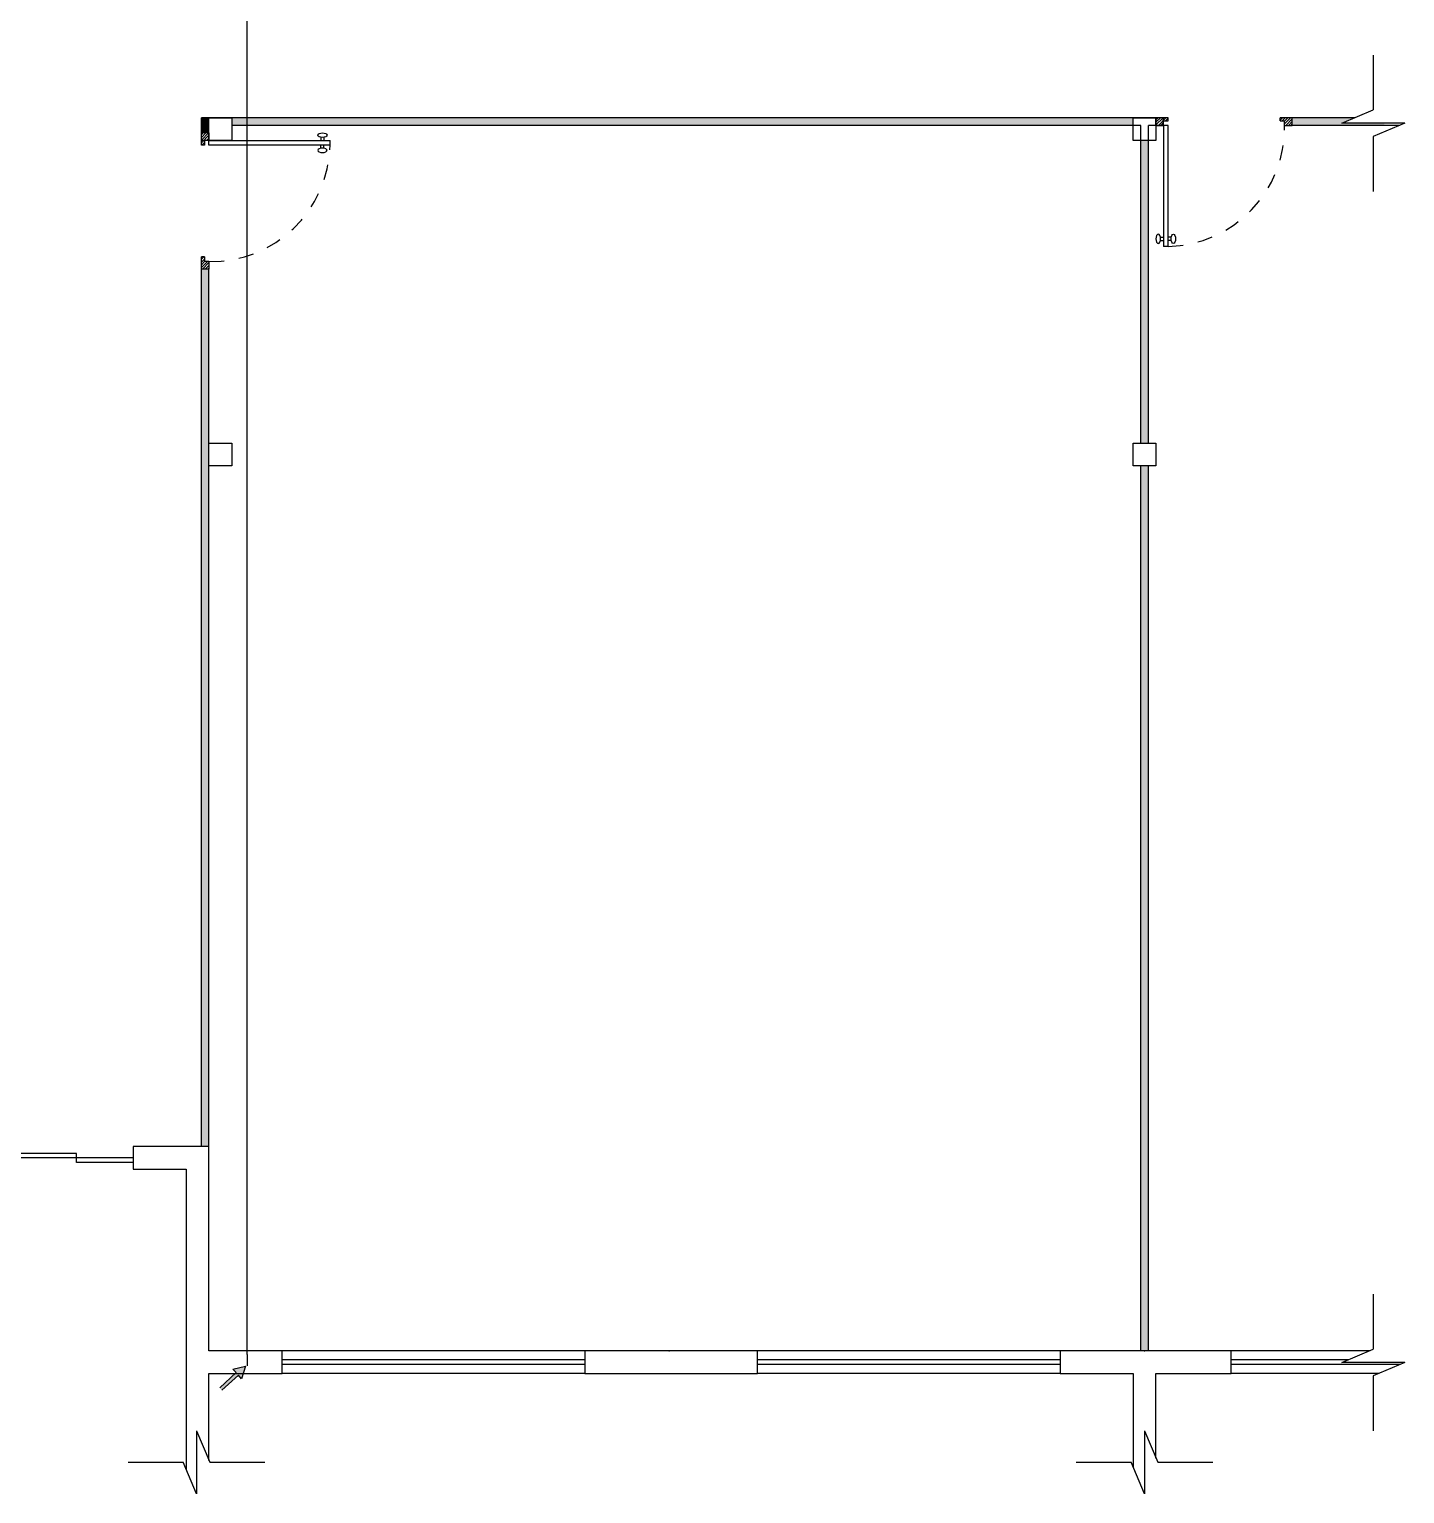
# Model space of a CAD drawing. Header units: millimetres. Extents: x 776 to 1595, y 411 to 1258.
# Drawn here: x 799.15 to 808.24, y 416.28 to 425.96 of the extents above; entities that cross this region are included whole.
import ezdxf

# ---------------------------------------------------------------- set-up
doc = ezdxf.new("R2010")
doc.units = ezdxf.units.MM
doc.linetypes.add('ACAD_ISO03W100', pattern=[30, 12, -18])
for name, color, linetype in [('can02', 2, 'Continuous'), ('CANOS ISO', 2, 'Continuous'), ('Janela', 2, 'Continuous'), ('pena 01', 1, 'Continuous'), ('pena01', 1, 'Continuous'), ('pena02', 2, 'Continuous'), ('pena03', 3, 'Continuous'), ('pena04', 4, 'Continuous'), ('texto hidro', 1, 'Continuous')]:
    doc.layers.add(name, color=color, linetype=linetype)

msp = doc.modelspace()

# ---------------------------------------------------------------- hatches: boundary and pattern name
at = {"layer": 'pena02'}
for points in [[(800.3337, 425.2773), (800.3337, 425.3773), (800.2837, 425.3773), (800.2837, 425.2773)], [(806.4421, 425.3273), (806.4421, 425.3773), (800.4837, 425.3773), (800.4837, 425.3273)], [(808.1013, 425.3412), (807.8209, 425.3412), (807.9061, 425.3773), (807.4921, 425.3773), (807.4921, 425.3273), (808.1013, 425.3273)], [(806.5421, 423.2273), (806.5421, 425.2273), (806.4921, 425.2273), (806.4921, 423.2273)], [(800.3337, 418.5773), (800.3337, 424.3773), (800.2837, 424.3773), (800.2837, 418.5773)], [(806.5421, 417.2273), (806.5421, 423.0773), (806.4921, 423.0773), (806.4921, 417.2273)]]:
    msp.add_hatch(color=0, dxfattribs=at).paths.add_polyline_path(points)
h = msp.add_hatch(dxfattribs=at)
h.set_pattern_fill('LINE', color=0, scale=0.004, angle=45, style=0)
h.set_pattern_definition([(45, (-1211.206914, -1515.921656), (-0.00898025612, 0.00898025612), [])])
h.paths.add_polyline_path([(806.5921, 425.3273), (806.5921, 425.3773), (806.6721, 425.3773), (806.6721, 425.3573), (806.6421, 425.3573), (806.6421, 425.3273)])
h = msp.add_hatch(dxfattribs=at)
h.set_pattern_fill('LINE', color=0, scale=0.004, angle=45, style=0)
h.set_pattern_definition([(45, (-1211.406914, -1515.921656), (-0.00898025612, 0.00898025612), [])])
h.paths.add_polyline_path([(807.4921, 425.3273), (807.4921, 425.3773), (807.4121, 425.3773), (807.4121, 425.3573), (807.4421, 425.3573), (807.4421, 425.3273)])
h = msp.add_hatch(dxfattribs=at)
h.set_pattern_fill('LINE', color=0, scale=0.004, angle=135, style=0)
h.set_pattern_definition([(225, (2741.582721, 2443.076312), (-0.00898025612, 0.00898025612), [])])
h.paths.add_polyline_path([(800.3337, 425.2773), (800.2837, 425.2773), (800.2837, 425.1973), (800.3037, 425.1973), (800.3037, 425.2273), (800.3337, 425.2273)])
h = msp.add_hatch(dxfattribs=at)
h.set_pattern_fill('LINE', color=0, scale=0.004, angle=135, style=0)
h.set_pattern_definition([(225, (2741.582721, 2443.276312), (-0.00898025612, 0.00898025612), [])])
h.paths.add_polyline_path([(800.3337, 424.3773), (800.2837, 424.3773), (800.2837, 424.4573), (800.3037, 424.4573), (800.3037, 424.4273), (800.3337, 424.4273)])
at = {"layer": 'texto hidro'}
msp.add_hatch(color=256, dxfattribs=at).paths.add_polyline_path([(800.5496, 417.0429), (800.5279, 417.0665), (800.4197, 416.9667), (800.4045, 416.9833), (800.5127, 417.083), (800.4909, 417.1066), (800.5755, 417.1256)])

# ---------------------------------------------------------------- linework, layer by layer
at = {"layer": 'can02', "color": 0}
for points in [[(800.3337, 416.5035), (800.3337, 417.0773), (800.8171, 417.0773), (800.8171, 417.2273), (800.3337, 417.2273), (800.3337, 418.5773), (799.8337, 418.5773), (799.8337, 418.4273), (800.1837, 418.4273), (800.1837, 416.4423)], [(806.5921, 416.5189), (806.5921, 417.0773), (807.0879, 417.0773), (807.0879, 417.2273), (805.9587, 417.2273), (805.9587, 417.0773), (806.4421, 417.0773), (806.4421, 416.4576)]]:
    msp.add_lwpolyline(points, dxfattribs=at)
msp.add_lwpolyline([(803.9587, 417.0773), (803.9587, 417.2273), (802.8171, 417.2273), (802.8171, 417.0773)], close=True, dxfattribs=at)
at = {"layer": 'CANOS ISO', "extrusion": (-1, 0, -4.21885e-15)}
for p, q in [((800.5856, 417.2023, 3.2), (800.5856, 429.8773, 3.2)), ((800.5856, 417.1523), (800.5856, 417.1523, 3.15))]:
    msp.add_line(p, q, dxfattribs=at)
at = {"layer": 'CANOS ISO', "extrusion": (1, 0, 3.77476e-15)}
for p, q in [((800.5856, 417.2023, 3.175), (800.5856, 417.2023, 3.225)), ((800.5856, 417.1773, 3.15), (800.5856, 417.1273, 3.15))]:
    msp.add_line(p, q, dxfattribs=at)
at = {"layer": 'CANOS ISO', "extrusion": (1, 8.93413e-15, 0)}
msp.add_arc((417.2023, 3.15, 800.5856), 0.05, 90, 180, dxfattribs=at)
at = {"layer": 'Janela', "color": 0}
for p, q in [((799.4587, 418.5323), (799.0837, 418.5323)), ((799.8337, 418.5023), (799.0837, 418.5023)), ((799.4587, 418.4723), (799.4587, 418.5323)), ((799.8337, 418.4723), (799.4587, 418.4723))]:
    msp.add_line(p, q, dxfattribs=at)
at = {"layer": 'pena 01', "color": 0, "linetype": 'ACAD_ISO03W100', "ltscale": 0.005}
for centre, start, end in [((806.6571, 425.3123), 271.09469, 1.09469), ((800.3487, 425.2123), 268.90531, 358.90531)]:
    msp.add_arc(centre, 0.7851, start, end, dxfattribs=at)
at = {"layer": 'pena01', "color": 0}
for p, q in [((802.8171, 417.2273), (800.8171, 417.2273)), ((805.9587, 417.2273), (803.9587, 417.2273)), ((808.0029, 417.2273), (807.0879, 417.2273)), ((802.8171, 417.0773), (800.8171, 417.0773)), ((805.9587, 417.0773), (803.9587, 417.0773)), ((808.0642, 417.0773), (807.0879, 417.0773))]:
    msp.add_line(p, q, dxfattribs=at)
at = {"layer": 'pena02'}
for p, q in [((808.0284, 425.7918), (808.0284, 425.4292)), ((807.8209, 425.3412), (808.0284, 425.4292)), ((808.2358, 425.3412), (807.8209, 425.3412)), ((808.2358, 425.3412), (808.0284, 425.2532)), ((808.0284, 425.2532), (808.0284, 424.8905)), ((808.0284, 417.6008), (808.0284, 417.2382)), ((807.8209, 417.1501), (808.0284, 417.2382)), ((808.2358, 417.1501), (807.8209, 417.1501)), ((808.2358, 417.1501), (808.0284, 417.0622)), ((808.0284, 417.0622), (808.0284, 416.6994)), ((800.2514, 416.6979), (800.2514, 416.2829)), ((800.2514, 416.6979), (800.3393, 416.4904)), ((806.5162, 416.6979), (806.5162, 416.2829)), ((806.5162, 416.6979), (806.6041, 416.4904)), ((799.8007, 416.4904), (800.1633, 416.4904)), ((800.2514, 416.2829), (800.1633, 416.4904)), ((800.3393, 416.4904), (800.702, 416.4904)), ((806.0655, 416.4904), (806.4281, 416.4904)), ((806.5162, 416.2829), (806.4281, 416.4904)), ((806.6041, 416.4904), (806.9669, 416.4904))]:
    msp.add_line(p, q, dxfattribs=at)
at = {"layer": 'pena02', "color": 0}
for p, q in [((806.5921, 425.3773), (800.2837, 425.3773)), ((800.2837, 425.2773), (800.2837, 425.3773)), ((800.3337, 425.2773), (800.3337, 425.3273)), ((806.4921, 425.3273), (800.4837, 425.3273)), ((806.4921, 423.2273), (806.4921, 425.3273)), ((806.5921, 425.3773), (806.5421, 425.3773)), ((806.5421, 423.2273), (806.5421, 425.3273)), ((806.5921, 425.3273), (806.5421, 425.3273)), ((806.6721, 425.3773), (806.5921, 425.3773)), ((806.5921, 425.3273), (806.5921, 425.3773)), ((806.5921, 425.3273), (806.5921, 425.3773)), ((806.6721, 425.3273), (806.5921, 425.3273)), ((806.5921, 425.3273), (806.6421, 425.3273)), ((806.6421, 425.3273), (806.6421, 425.3773)), ((806.6421, 425.3573), (806.6721, 425.3573)), ((806.6421, 425.3273), (806.6421, 425.3573)), ((806.6721, 425.3273), (806.6421, 425.3273)), ((806.6421, 425.3273), (806.6421, 424.5273)), ((806.6721, 425.3573), (806.6721, 425.3773)), ((806.6721, 424.5273), (806.6721, 425.3273)), ((807.4921, 425.3773), (807.4121, 425.3773)), ((807.4121, 425.3573), (807.4121, 425.3773)), ((807.4121, 425.3573), (807.4421, 425.3573)), ((807.4421, 425.3273), (807.4421, 425.3573)), ((807.4421, 425.3273), (807.4921, 425.3273)), ((807.4921, 425.3273), (807.4921, 425.3773)), ((807.9061, 425.3773), (807.4921, 425.3773)), ((808.2032, 425.3273), (807.4921, 425.3273)), ((800.2837, 425.1973), (800.2837, 425.2773)), ((800.3337, 425.2773), (800.2837, 425.2773)), ((800.3337, 425.2273), (800.2837, 425.2273)), ((800.3037, 425.2273), (800.3037, 425.1973)), ((800.3337, 425.2273), (800.3037, 425.2273)), ((800.3337, 425.1973), (800.3337, 425.2773)), ((800.3337, 425.2773), (800.3337, 425.2273)), ((800.3337, 425.1973), (800.3337, 425.2273)), ((800.3337, 425.2273), (801.1337, 425.2273)), ((801.0737, 425.2482), (801.0737, 425.2273)), ((801.0937, 425.2482), (801.0937, 425.2273)), ((801.1337, 425.1973), (801.1337, 425.2273)), ((800.3037, 425.1973), (800.2837, 425.1973)), ((801.1337, 425.1973), (800.3337, 425.1973)), ((801.0737, 425.1765), (801.0737, 425.1973)), ((801.0937, 425.1765), (801.0937, 425.1973)), ((806.6212, 424.5873), (806.6421, 424.5873)), ((806.6212, 424.5673), (806.6421, 424.5673)), ((806.6929, 424.5873), (806.6721, 424.5873)), ((806.6929, 424.5673), (806.6721, 424.5673)), ((800.2837, 424.3773), (800.2837, 424.4573)), ((800.3037, 424.4573), (800.2837, 424.4573)), ((800.3037, 424.4573), (800.3037, 424.4273)), ((806.6721, 424.5273), (806.6421, 424.5273)), ((800.2837, 418.5773), (800.2837, 424.3773)), ((800.3337, 424.3773), (800.2837, 424.3773)), ((800.3337, 424.4273), (800.3037, 424.4273)), ((800.3337, 424.4273), (800.3337, 424.3773)), ((800.3337, 418.5773), (800.3337, 424.3773)), ((806.4921, 417.2273), (806.4921, 423.0773)), ((806.5421, 417.2273), (806.5421, 423.0773)), ((799.8337, 418.5023), (799.8337, 418.4723)), ((802.8171, 417.1673), (800.8171, 417.1673)), ((802.8171, 417.1373), (800.8171, 417.1373)), ((805.9587, 417.1673), (803.9587, 417.1673)), ((805.9587, 417.1373), (803.9587, 417.1373)), ((807.8615, 417.1673), (807.0879, 417.1673)), ((808.2058, 417.1373), (807.0879, 417.1373))]:
    msp.add_line(p, q, dxfattribs=at)
for centre, major_axis in [((801.0837, 425.2623), (0.03, 0)), ((806.7071, 424.5773), (0, -0.03))]:
    msp.add_ellipse(centre, major_axis=major_axis, ratio=0.5, dxfattribs=at)
at = {"layer": 'pena02', "color": 0, "extrusion": (0, 0, -1)}
for centre, major_axis in [((801.0837, 425.1623), (0.03, 0)), ((806.6071, 424.5773), (0, -0.03))]:
    msp.add_ellipse(centre, major_axis=major_axis, ratio=0.5, dxfattribs=at)
at = {"layer": 'pena03', "color": 0}
for p in [(803.3754, 417.2273), (806.5171, 417.2273)]:
    msp.add_point(p, dxfattribs=at)
at = {"layer": 'pena04', "color": 0}
for points in [[(800.3337, 425.2273), (800.3337, 425.3773), (800.4837, 425.3773), (800.4837, 425.2273)], [(806.4421, 425.2273), (806.4421, 425.3773), (806.5921, 425.3773), (806.5921, 425.2273)], [(800.3337, 423.0773), (800.3337, 423.2273), (800.4837, 423.2273), (800.4837, 423.0773)], [(806.4421, 423.0773), (806.4421, 423.2273), (806.5921, 423.2273), (806.5921, 423.0773)]]:
    msp.add_lwpolyline(points, close=True, dxfattribs=at)
at = {"layer": 'texto hidro'}
for p, q in [((800.5127, 417.083), (800.4045, 416.9833)), ((800.5279, 417.0665), (800.4197, 416.9667))]:
    msp.add_line(p, q, dxfattribs=at)
msp.add_lwpolyline([(800.5127, 417.083), (800.4909, 417.1066), (800.5755, 417.1256), (800.5496, 417.0429), (800.5279, 417.0665)], dxfattribs=at)

doc.saveas('drawing.dxf')
